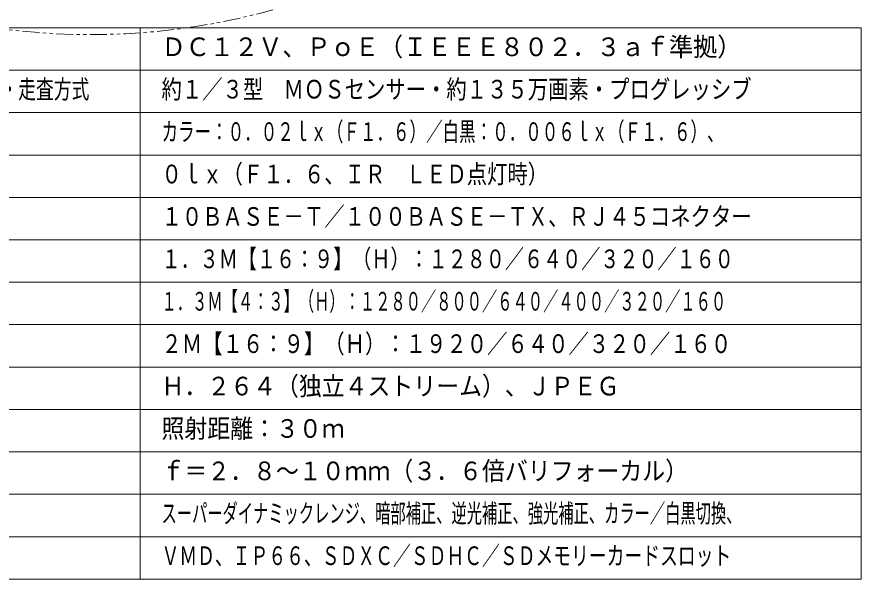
# Model space of a CAD drawing. Units: millimetres, scale not verified. Extents: x -108 to 63, y -56 to 167.
# Drawn here: x -37 to 62.5, y -56.5 to 9.8 of the extents above; entities that cross this region are included whole.
import ezdxf
from ezdxf.enums import TextEntityAlignment as Align

# ---------------------------------------------------------------- set-up
doc = ezdxf.new("R2010")
doc.units = ezdxf.units.MM
doc.header["$LTSCALE"] = 0.125
doc.linetypes.add('USER1', pattern=[31.75, 15.875, -3.175, 3.175, -3.175, 3.175, -3.175])
doc.layers.add('0-1_MOJI1', color=7, linetype='Continuous')
doc.layers.add('0-2_WAKU', color=1, linetype='Continuous', lineweight=18)
doc.layers.add('0-5_GAIKEI', color=1, linetype='Continuous', lineweight=18)
doc.styles.add('ＭＳ ゴシック', font='')
doc.styles.get('ＭＳ ゴシック').set_extended_font_data('MS Gothic')

msp = doc.modelspace()

# ---------------------------------------------------------------- linework, layer by layer
at = {"layer": '0-2_WAKU', "color": 4}
for p, q in [((-62.4907, 8.5033), (62.5093, 8.5033)), ((-22.4907, -56.4967), (-22.4907, 8.5033)), ((62.5093, -56.4967), (62.5093, 8.5033)), ((-62.4907, -56.4967), (62.5093, -56.4967))]:
    msp.add_line(p, q, dxfattribs=at)
at = {"layer": '0-2_WAKU'}
for p, q in [((-62.4907, 3.5033), (62.5093, 3.5033)), ((-62.4907, -1.4967), (62.5093, -1.4967)), ((-62.4907, -6.4967), (62.5093, -6.4967)), ((62.5093, -11.4967), (-62.4907, -11.4967)), ((62.5093, -16.4967), (-62.4907, -16.4967)), ((62.5093, -21.4967), (-62.4907, -21.4967)), ((-62.4907, -26.4967), (62.5093, -26.4967)), ((-62.4907, -31.4967), (62.5093, -31.4967)), ((-62.4907, -36.4967), (62.5093, -36.4967)), ((-62.4907, -41.4967), (62.5093, -41.4967)), ((-62.4907, -46.4967), (62.5093, -46.4967)), ((-62.4907, -51.4967), (62.5093, -51.4967))]:
    msp.add_line(p, q, dxfattribs=at)
at = {"layer": '0-5_GAIKEI', "linetype": 'USER1'}
msp.add_circle((-28.322, 87.2004), 79.502, dxfattribs=at)

# ---------------------------------------------------------------- texts
at = {"layer": '0-1_MOJI1', "style": 'ＭＳ ゴシック'}
for s, width, p in [('ＤＣ１２Ｖ、ＰｏＥ（ＩＥＥＥ８０２．３ａｆ準拠）', 0.95, (-19.9907, 4.5033)), ('撮像素子・有効画素数・走査方式', 0.7, (-59.9907, -0.4967)), ('約１／３型\u3000ＭＯＳセンサー・約１３５万画素・プログレッシブ', 0.8, (-19.9907, -0.4967)), ('カラー：０．０２ｌｘ（Ｆ１．６）／白黒：０．００６ｌｘ（Ｆ１．６）、', 0.65, (-19.9907, -5.4967)), ('０ｌｘ（Ｆ１．６、ＩＲ\u3000ＬＥＤ点灯時）', 0.8, (-19.9907, -10.4967)), ('１０ＢＡＳＥ－Ｔ／１００ＢＡＳＥ－ＴＸ、ＲＪ４５コネクター', 0.8, (-19.9907, -15.4967)), ('１．３Ｍ【１６：９】（Ｈ）：１２８０／６４０／３２０／１６０', 0.75, (-19.9907, -20.4967)), ('１．３Ｍ【４：３】（Ｈ）：１２８０／８００／６４０／４００／３２０／１６０', 0.6, (-19.9907, -25.4967)), ('２Ｍ【１６：９】（Ｈ）：１９２０／６４０／３２０／１６０', 0.8, (-19.9907, -30.4967)), ('Ｈ．２６４（独立４ストリーム）、ＪＰＥＧ', 0.9, (-19.9907, -35.4967)), ('照射距離：３０ｍ', 0.9, (-19.9907, -40.4967)), ('ｆ＝２．８～１０ｍｍ（３．６倍バリフォーカル）', 0.9, (-19.9907, -45.4967)), ('スーパーダイナミックレンジ、暗部補正、逆光補正、強光補正、カラー／白黒切換、', 0.6, (-19.9907, -50.4967)), ('ＶＭＤ、ＩＰ６６、ＳＤＸＣ／ＳＤＨＣ／ＳＤメモリーカードスロット', 0.7, (-19.9907, -55.4967))]:
    msp.add_text(s, height=2.199, dxfattribs=dict(at, width=width)).set_placement(p, align=Align.BOTTOM_LEFT)

doc.saveas('drawing.dxf')
